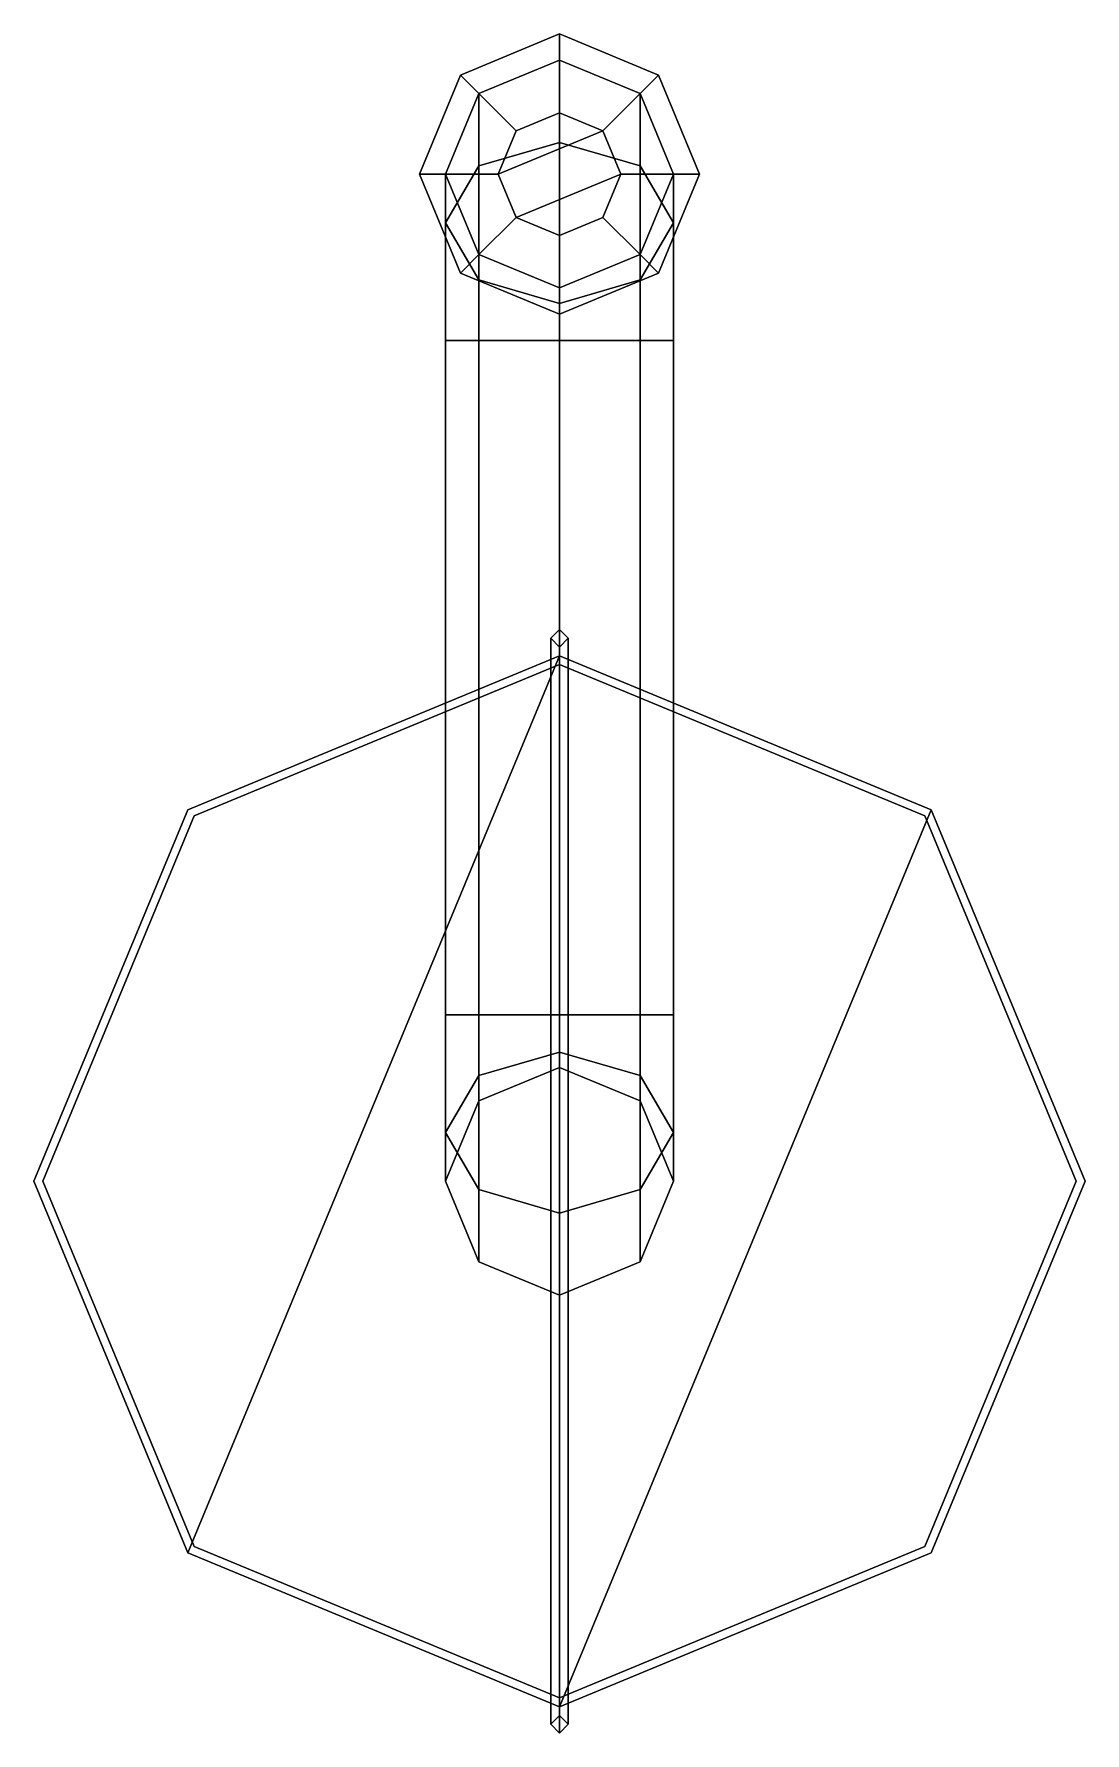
# Model space of a CAD drawing. Header units: millimetres. Extents: x -0.13 to 2.79, y -1.02 to 1.98.
# Drawn here: x -0.03 to 0.03, y -1.0165 to -0.9195 of the extents above.
import ezdxf

# ---------------------------------------------------------------- set-up
doc = ezdxf.new("R2010")
doc.units = ezdxf.units.MM

msp = doc.modelspace()

# ---------------------------------------------------------------- linework, layer by layer
for points in [[(0, -0.9195, 0.145), (-0.005657, -0.921843, 0.145), (-0.005657, -0.921843, 0.1495), (0, -0.9195, 0.1495)], [(0, -0.9195, 0.1495), (-0.005657, -0.921843, 0.1495), (-0.004596, -0.922904, 0.1495), (0, -0.921, 0.1495)], [(0.005657, -0.921843, 0.145), (0, -0.9195, 0.145), (0, -0.9195, 0.1495), (0.005657, -0.921843, 0.1495)], [(0.005657, -0.921843, 0.1495), (0, -0.9195, 0.1495), (0, -0.921, 0.1495), (0.004596, -0.922904, 0.1495)], [(0, -0.925686, -0.004314), (-0.004596, -0.927032, -0.002968), (-0.004596, -0.922904, 0.007), (0, -0.921, 0.007)], [(0, -0.921, 0.1525), (-0.004596, -0.922904, 0.1525), (-0.002475, -0.925025, 0.1575), (0, -0.924, 0.1575)], [(0, -0.921, 0.1495), (-0.004596, -0.922904, 0.1495), (-0.004596, -0.922904, 0.1525), (0, -0.921, 0.1525)], [(0, -0.921, 0.007), (-0.004596, -0.922904, 0.007), (-0.004596, -0.922904, 0.145), (0, -0.921, 0.145)], [(0.004596, -0.927032, -0.002968), (0, -0.925686, -0.004314), (0, -0.921, 0.007), (0.004596, -0.922904, 0.007)], [(0.004596, -0.922904, 0.1525), (0, -0.921, 0.1525), (0, -0.924, 0.1575), (0.002475, -0.925025, 0.1575)], [(0.004596, -0.922904, 0.1495), (0, -0.921, 0.1495), (0, -0.921, 0.1525), (0.004596, -0.922904, 0.1525)], [(0.004596, -0.922904, 0.007), (0, -0.921, 0.007), (0, -0.921, 0.145), (0.004596, -0.922904, 0.145)], [(-0.005657, -0.921843, 0.145), (-0.008, -0.9275, 0.145), (-0.008, -0.9275, 0.1495), (-0.005657, -0.921843, 0.1495)], [(-0.005657, -0.921843, 0.1495), (-0.008, -0.9275, 0.1495), (-0.0065, -0.9275, 0.1495), (-0.004596, -0.922904, 0.1495)], [(0.008, -0.9275, 0.1495), (0.005657, -0.921843, 0.1495), (0.004596, -0.922904, 0.1495), (0.0065, -0.9275, 0.1495)], [(0.008, -0.9275, 0.145), (0.005657, -0.921843, 0.145), (0.005657, -0.921843, 0.1495), (0.008, -0.9275, 0.1495)], [(-0.004596, -0.927032, -0.002968), (-0.0065, -0.930282, 0.000282), (-0.0065, -0.9275, 0.007), (-0.004596, -0.922904, 0.007)], [(-0.004596, -0.922904, 0.1525), (-0.0065, -0.9275, 0.1525), (-0.0035, -0.9275, 0.1575), (-0.002475, -0.925025, 0.1575)], [(-0.004596, -0.922904, 0.1495), (-0.0065, -0.9275, 0.1495), (-0.0065, -0.9275, 0.1525), (-0.004596, -0.922904, 0.1525)], [(-0.004596, -0.922904, 0.007), (-0.0065, -0.9275, 0.007), (-0.0065, -0.9275, 0.145), (-0.004596, -0.922904, 0.145)], [(0.0065, -0.9275, 0.1525), (0.004596, -0.922904, 0.1525), (0.002475, -0.925025, 0.1575), (0.0035, -0.9275, 0.1575)], [(0.0065, -0.930282, 0.000282), (0.004596, -0.927032, -0.002968), (0.004596, -0.922904, 0.007), (0.0065, -0.9275, 0.007)], [(0.0065, -0.9275, 0.1495), (0.004596, -0.922904, 0.1495), (0.004596, -0.922904, 0.1525), (0.0065, -0.9275, 0.1525)], [(0.0065, -0.9275, 0.007), (0.004596, -0.922904, 0.007), (0.004596, -0.922904, 0.145), (0.0065, -0.9275, 0.145)], [(0, -0.924, 0.1575), (-0.002475, -0.925025, 0.1575), (-0.0035, -0.9275, 0.1575), (0.002475, -0.925025, 0.1575)], [(0.002475, -0.925025, 0.1575), (-0.0035, -0.9275, 0.1575), (-0.002475, -0.929975, 0.1575), (0.0035, -0.9275, 0.1575)], [(0, -0.937, -0.009), (-0.004596, -0.937, -0.007096), (-0.004596, -0.927032, -0.002968), (0, -0.925686, -0.004314)], [(0.004596, -0.937, -0.007096), (0, -0.937, -0.009), (0, -0.925686, -0.004314), (0.004596, -0.927032, -0.002968)], [(-0.004596, -0.937, -0.007096), (-0.0065, -0.937, -0.0025), (-0.0065, -0.930282, 0.000282), (-0.004596, -0.927032, -0.002968)], [(0.0065, -0.937, -0.0025), (0.004596, -0.937, -0.007096), (0.004596, -0.927032, -0.002968), (0.0065, -0.930282, 0.000282)], [(-0.008, -0.9275, 0.145), (-0.005657, -0.933157, 0.145), (-0.005657, -0.933157, 0.1495), (-0.008, -0.9275, 0.1495)], [(-0.008, -0.9275, 0.1495), (-0.005657, -0.933157, 0.1495), (-0.004596, -0.932096, 0.1495), (-0.0065, -0.9275, 0.1495)], [(-0.0065, -0.930282, 0.000282), (-0.004596, -0.933532, 0.003532), (-0.004596, -0.932096, 0.007), (-0.0065, -0.9275, 0.007)], [(-0.0065, -0.9275, 0.1525), (-0.004596, -0.932096, 0.1525), (-0.002475, -0.929975, 0.1575), (-0.0035, -0.9275, 0.1575)], [(-0.0065, -0.9275, 0.1495), (-0.004596, -0.932096, 0.1495), (-0.004596, -0.932096, 0.1525), (-0.0065, -0.9275, 0.1525)], [(-0.0065, -0.9275, 0.007), (-0.004596, -0.932096, 0.007), (-0.004596, -0.932096, 0.145), (-0.0065, -0.9275, 0.145)], [(0.0035, -0.9275, 0.1575), (-0.002475, -0.929975, 0.1575), (0, -0.931, 0.1575), (0.002475, -0.929975, 0.1575)], [(0.004596, -0.932096, 0.1525), (0.0065, -0.9275, 0.1525), (0.0035, -0.9275, 0.1575), (0.002475, -0.929975, 0.1575)], [(0.004596, -0.933532, 0.003532), (0.0065, -0.930282, 0.000282), (0.0065, -0.9275, 0.007), (0.004596, -0.932096, 0.007)], [(0.004596, -0.932096, 0.1495), (0.0065, -0.9275, 0.1495), (0.0065, -0.9275, 0.1525), (0.004596, -0.932096, 0.1525)], [(0.004596, -0.932096, 0.007), (0.0065, -0.9275, 0.007), (0.0065, -0.9275, 0.145), (0.004596, -0.932096, 0.145)], [(0.005657, -0.933157, 0.1495), (0.008, -0.9275, 0.1495), (0.0065, -0.9275, 0.1495), (0.004596, -0.932096, 0.1495)], [(0.005657, -0.933157, 0.145), (0.008, -0.9275, 0.145), (0.008, -0.9275, 0.1495), (0.005657, -0.933157, 0.1495)], [(-0.004596, -0.932096, 0.1525), (0, -0.934, 0.1525), (0, -0.931, 0.1575), (-0.002475, -0.929975, 0.1575)], [(0, -0.934, 0.1525), (0.004596, -0.932096, 0.1525), (0.002475, -0.929975, 0.1575), (0, -0.931, 0.1575)], [(-0.0065, -0.937, -0.0025), (-0.004596, -0.937, 0.002096), (-0.004596, -0.933532, 0.003532), (-0.0065, -0.930282, 0.000282)], [(0.004596, -0.937, 0.002096), (0.0065, -0.937, -0.0025), (0.0065, -0.930282, 0.000282), (0.004596, -0.933532, 0.003532)], [(-0.005657, -0.933157, 0.1495), (0, -0.9355, 0.1495), (0, -0.934, 0.1495), (-0.004596, -0.932096, 0.1495)], [(-0.004596, -0.933532, 0.003532), (0, -0.934879, 0.004879), (0, -0.934, 0.007), (-0.004596, -0.932096, 0.007)], [(-0.004596, -0.932096, 0.1495), (0, -0.934, 0.1495), (0, -0.934, 0.1525), (-0.004596, -0.932096, 0.1525)], [(-0.004596, -0.932096, 0.007), (0, -0.934, 0.007), (0, -0.934, 0.145), (-0.004596, -0.932096, 0.145)], [(0, -0.934879, 0.004879), (0.004596, -0.933532, 0.003532), (0.004596, -0.932096, 0.007), (0, -0.934, 0.007)], [(0, -0.934, 0.1495), (0.004596, -0.932096, 0.1495), (0.004596, -0.932096, 0.1525), (0, -0.934, 0.1525)], [(0, -0.934, 0.007), (0.004596, -0.932096, 0.007), (0.004596, -0.932096, 0.145), (0, -0.934, 0.145)], [(0, -0.9355, 0.1495), (0.005657, -0.933157, 0.1495), (0.004596, -0.932096, 0.1495), (0, -0.934, 0.1495)], [(-0.005657, -0.933157, 0.145), (0, -0.9355, 0.145), (0, -0.9355, 0.1495), (-0.005657, -0.933157, 0.1495)], [(-0.004596, -0.937, 0.002096), (0, -0.937, 0.004), (0, -0.934879, 0.004879), (-0.004596, -0.933532, 0.003532)], [(0, -0.9355, 0.145), (0.005657, -0.933157, 0.145), (0.005657, -0.933157, 0.1495), (0, -0.9355, 0.1495)], [(0, -0.937, 0.004), (0.004596, -0.937, 0.002096), (0.004596, -0.933532, 0.003532), (0, -0.934879, 0.004879)], [(-0.004596, -0.9755, -0.007096), (-0.0065, -0.9755, -0.0025), (-0.0065, -0.937, -0.0025), (-0.004596, -0.937, -0.007096)], [(-0.0065, -0.9755, -0.0025), (-0.004596, -0.9755, 0.002096), (-0.004596, -0.937, 0.002096), (-0.0065, -0.937, -0.0025)], [(0, -0.9755, -0.009), (-0.004596, -0.9755, -0.007096), (-0.004596, -0.937, -0.007096), (0, -0.937, -0.009)], [(-0.004596, -0.9755, 0.002096), (0, -0.9755, 0.004), (0, -0.937, 0.004), (-0.004596, -0.937, 0.002096)], [(0.004596, -0.9755, -0.007096), (0, -0.9755, -0.009), (0, -0.937, -0.009), (0.004596, -0.937, -0.007096)], [(0, -0.9755, 0.004), (0.004596, -0.9755, 0.002096), (0.004596, -0.937, 0.002096), (0, -0.937, 0.004)], [(0.0065, -0.9755, -0.0025), (0.004596, -0.9755, -0.007096), (0.004596, -0.937, -0.007096), (0.0065, -0.937, -0.0025)], [(0.004596, -0.9755, 0.002096), (0.0065, -0.9755, -0.0025), (0.0065, -0.937, -0.0025), (0.004596, -0.937, 0.002096)], [(-0.0005, -1.016, 0.1605), (0, -1.0165, 0.161), (0, -0.9535, 0.161), (-0.0005, -0.954, 0.1605)], [(0, -0.9535, 0.145), (-0.0005, -0.954, 0.145), (-0.0005, -0.954, 0.1605), (0, -0.9535, 0.161)], [(0, -1.0165, 0.161), (0.0005, -1.016, 0.1605), (0.0005, -0.954, 0.1605), (0, -0.9535, 0.161)], [(0.0005, -0.954, 0.145), (0, -0.9535, 0.145), (0, -0.9535, 0.161), (0.0005, -0.954, 0.1605)], [(0, -1.0155, 0.16), (-0.0005, -1.016, 0.1605), (-0.0005, -0.954, 0.1605), (0, -0.9545, 0.16)], [(-0.0005, -0.954, 0.145), (0, -0.9545, 0.145), (0, -0.9545, 0.16), (-0.0005, -0.954, 0.1605)], [(0.0005, -1.016, 0.1605), (0, -1.0155, 0.16), (0, -0.9545, 0.16), (0.0005, -0.954, 0.1605)], [(0, -0.9545, 0.145), (0.0005, -0.954, 0.145), (0.0005, -0.954, 0.1605), (0, -0.9545, 0.16)], [(-0.021213, -0.963787, 0.16), (-0.03, -0.985, 0.16), (-0.021213, -1.006213, 0.16), (0, -0.955, 0.16)], [(0, -0.955, 0.149), (-0.021213, -0.963787, 0.149), (-0.021213, -0.963787, 0.16), (0, -0.955, 0.16)], [(0, -0.955, 0.16), (-0.021213, -1.006213, 0.16), (0, -1.015, 0.16), (0.021213, -0.963787, 0.16)], [(0.021213, -0.963787, 0.149), (0, -0.955, 0.149), (0, -0.955, 0.16), (0.021213, -0.963787, 0.16)], [(0, -0.9555, 0.023), (-0.02086, -0.96414, 0.023), (-0.02086, -0.96414, 0.149), (0, -0.9555, 0.149)], [(0.02086, -0.96414, 0.023), (0, -0.9555, 0.023), (0, -0.9555, 0.149), (0.02086, -0.96414, 0.149)], [(-0.021213, -0.963787, 0.149), (-0.03, -0.985, 0.149), (-0.03, -0.985, 0.16), (-0.021213, -0.963787, 0.16)], [(-0.02086, -0.96414, 0.023), (-0.0295, -0.985, 0.023), (-0.0295, -0.985, 0.149), (-0.02086, -0.96414, 0.149)], [(0.021213, -0.963787, 0.16), (0, -1.015, 0.16), (0.021213, -1.006213, 0.16), (0.03, -0.985, 0.16)], [(0.0295, -0.985, 0.023), (0.02086, -0.96414, 0.023), (0.02086, -0.96414, 0.149), (0.0295, -0.985, 0.149)], [(0.03, -0.985, 0.149), (0.021213, -0.963787, 0.149), (0.021213, -0.963787, 0.16), (0.03, -0.985, 0.16)], [(-0.0065, -0.982218, 0.000282), (-0.004596, -0.978968, 0.003532), (-0.004596, -0.9755, 0.002096), (-0.0065, -0.9755, -0.0025)], [(-0.004596, -0.985468, -0.002968), (-0.0065, -0.982218, 0.000282), (-0.0065, -0.9755, -0.0025), (-0.004596, -0.9755, -0.007096)], [(-0.004596, -0.978968, 0.003532), (0, -0.977621, 0.004879), (0, -0.9755, 0.004), (-0.004596, -0.9755, 0.002096)], [(0, -0.986814, -0.004314), (-0.004596, -0.985468, -0.002968), (-0.004596, -0.9755, -0.007096), (0, -0.9755, -0.009)], [(0, -0.977621, 0.004879), (0.004596, -0.978968, 0.003532), (0.004596, -0.9755, 0.002096), (0, -0.9755, 0.004)], [(0.004596, -0.985468, -0.002968), (0, -0.986814, -0.004314), (0, -0.9755, -0.009), (0.004596, -0.9755, -0.007096)], [(0.004596, -0.978968, 0.003532), (0.0065, -0.982218, 0.000282), (0.0065, -0.9755, -0.0025), (0.004596, -0.9755, 0.002096)], [(0.0065, -0.982218, 0.000282), (0.004596, -0.985468, -0.002968), (0.004596, -0.9755, -0.007096), (0.0065, -0.9755, -0.0025)], [(-0.004596, -0.980404, 0.007), (0, -0.9785, 0.007), (0, -0.977621, 0.004879), (-0.004596, -0.978968, 0.003532)], [(0, -0.9785, 0.007), (0.004596, -0.980404, 0.007), (0.004596, -0.978968, 0.003532), (0, -0.977621, 0.004879)], [(-0.004596, -0.980404, 0.023), (0, -0.9785, 0.023), (0, -0.9785, 0.007), (-0.004596, -0.980404, 0.007)], [(0, -0.9785, 0.023), (0.004596, -0.980404, 0.023), (0.004596, -0.980404, 0.007), (0, -0.9785, 0.007)], [(-0.0065, -0.985, 0.007), (-0.004596, -0.980404, 0.007), (-0.004596, -0.978968, 0.003532), (-0.0065, -0.982218, 0.000282)], [(0.004596, -0.980404, 0.007), (0.0065, -0.985, 0.007), (0.0065, -0.982218, 0.000282), (0.004596, -0.978968, 0.003532)], [(-0.0065, -0.985, 0.023), (-0.004596, -0.980404, 0.023), (-0.004596, -0.980404, 0.007), (-0.0065, -0.985, 0.007)], [(0.004596, -0.980404, 0.023), (0.0065, -0.985, 0.023), (0.0065, -0.985, 0.007), (0.004596, -0.980404, 0.007)], [(-0.004596, -0.989596, 0.007), (-0.0065, -0.985, 0.007), (-0.0065, -0.982218, 0.000282), (-0.004596, -0.985468, -0.002968)], [(0.0065, -0.985, 0.007), (0.004596, -0.989596, 0.007), (0.004596, -0.985468, -0.002968), (0.0065, -0.982218, 0.000282)], [(-0.03, -0.985, 0.149), (-0.021213, -1.006213, 0.149), (-0.021213, -1.006213, 0.16), (-0.03, -0.985, 0.16)], [(-0.0295, -0.985, 0.023), (-0.02086, -1.00586, 0.023), (-0.02086, -1.00586, 0.149), (-0.0295, -0.985, 0.149)], [(-0.004596, -0.989596, 0.023), (-0.0065, -0.985, 0.023), (-0.0065, -0.985, 0.007), (-0.004596, -0.989596, 0.007)], [(0, -0.9915, 0.007), (-0.004596, -0.989596, 0.007), (-0.004596, -0.985468, -0.002968), (0, -0.986814, -0.004314)], [(0.004596, -0.989596, 0.007), (0, -0.9915, 0.007), (0, -0.986814, -0.004314), (0.004596, -0.985468, -0.002968)], [(0.0065, -0.985, 0.023), (0.004596, -0.989596, 0.023), (0.004596, -0.989596, 0.007), (0.0065, -0.985, 0.007)], [(0.02086, -1.00586, 0.023), (0.0295, -0.985, 0.023), (0.0295, -0.985, 0.149), (0.02086, -1.00586, 0.149)], [(0.021213, -1.006213, 0.149), (0.03, -0.985, 0.149), (0.03, -0.985, 0.16), (0.021213, -1.006213, 0.16)], [(0, -0.9915, 0.023), (-0.004596, -0.989596, 0.023), (-0.004596, -0.989596, 0.007), (0, -0.9915, 0.007)], [(0.004596, -0.989596, 0.023), (0, -0.9915, 0.023), (0, -0.9915, 0.007), (0.004596, -0.989596, 0.007)], [(-0.02086, -1.00586, 0.023), (0, -1.0145, 0.023), (0, -1.0145, 0.149), (-0.02086, -1.00586, 0.149)], [(0, -1.0145, 0.023), (0.02086, -1.00586, 0.023), (0.02086, -1.00586, 0.149), (0, -1.0145, 0.149)], [(-0.021213, -1.006213, 0.149), (0, -1.015, 0.149), (0, -1.015, 0.16), (-0.021213, -1.006213, 0.16)], [(0, -1.015, 0.149), (0.021213, -1.006213, 0.149), (0.021213, -1.006213, 0.16), (0, -1.015, 0.16)], [(0, -1.0155, 0.145), (-0.0005, -1.016, 0.145), (-0.0005, -1.016, 0.1605), (0, -1.0155, 0.16)], [(0.0005, -1.016, 0.145), (0, -1.0155, 0.145), (0, -1.0155, 0.16), (0.0005, -1.016, 0.1605)], [(-0.0005, -1.016, 0.145), (0, -1.0165, 0.145), (0, -1.0165, 0.161), (-0.0005, -1.016, 0.1605)], [(0, -1.0165, 0.145), (0.0005, -1.016, 0.145), (0.0005, -1.016, 0.1605), (0, -1.0165, 0.161)]]:
    msp.add_3dface(points)

doc.saveas('drawing.dxf')
